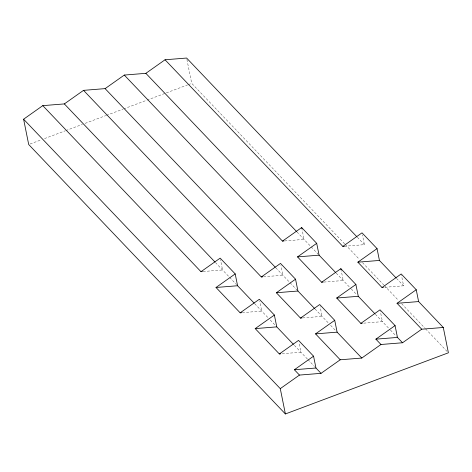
<?xml version="1.0" encoding="UTF-8"?>
<svg xmlns="http://www.w3.org/2000/svg" width="472" height="472" viewBox="0 0 472 472"><rect width="100%" height="100%" fill="white"/><g stroke="black" fill="none" stroke-linecap="round" stroke-linejoin="round"><path stroke-width="0.35" stroke-dasharray="2.36 1.77" d="M30.084 144.007L41.088 139.883M44.527 138.591L65.16 130.85M65.85 130.591L82.358 124.396M85.108 123.369L105.74 115.622M106.43 115.369L122.938 109.174M123.623 108.914L146.32 100.4M147.01 100.141L187.59 84.919M188.281 84.659L191.72 83.367L344.713 243.959M284.645 240.944L304.056 239.387L302.092 229.646M344.271 246.278L364.402 244.661L362.437 234.92M203.137 271.524L222.548 269.966L220.448 259.529M263.482 276.798L282.893 275.241L280.928 265.5M323.827 282.073L343.238 280.515L341.274 270.775M384.892 287.295L403.584 285.79L401.477 275.353M242.319 312.653L261.736 311.095L259.771 301.354M302.664 317.927L322.081 316.37L320.116 306.629M363.729 323.149L382.42 321.644L380.32 311.207M282.226 353.723L300.918 352.224L298.953 342.483M357.286 237.198L364.402 244.661M396.539 278.397L403.584 285.79M345.221 244.496L359.452 259.435M362.502 262.633L383.848 285.041M384.356 285.578L398.586 300.517M401.637 303.714L425.018 328.258M425.526 328.789L447.385 351.734M296.935 231.911L318.087 254.113M336.194 273.123L350.755 288.404M351.257 288.935L356.767 294.717M375.382 314.252L389.937 329.539M390.438 330.064L396.451 336.371M275.784 267.777L296.923 289.967M315.036 308.977L328.595 323.208M330.595 325.314L335.61 330.571M215.427 262.491L236.578 284.693M254.691 303.702L268.249 317.933M270.25 320.034L275.766 325.822M294.375 345.356L307.431 359.062M307.933 359.587L314.446 366.425M186.894 59.448L191.72 83.367"/><path stroke-width="0.71" d="M165.041 59.773L342.831 246.396L362.018 232.832L377.045 248.614L357.864 262.172L382.013 287.525L401.2 273.966L416.233 289.743L418.617 301.573L443.291 327.474L448.4 352.796L285.389 413.956L28.709 144.526L23.6 119.204L42.787 105.639L64.351 103.911L83.538 90.353L105.108 88.624L124.289 75.066L145.86 73.331L165.041 59.773L186.611 58.044L356.779 236.667M42.787 105.639L200.983 271.695L220.164 258.137L235.198 273.913L237.581 285.743L254.184 303.171M241.605 312.712L240.165 312.824L216.011 287.477L235.198 273.913M124.289 75.066L282.486 241.115L301.673 227.557L316.7 243.34L319.09 255.163L335.692 272.592M83.538 90.353L261.323 276.97L280.51 263.411L295.543 279.194L297.926 291.017L314.529 308.446M323.108 282.132L321.668 282.25L297.519 256.898L316.7 243.34M240.165 312.824L259.346 299.266L274.38 315.048L276.763 326.872L293.372 344.3M301.944 317.986L300.511 318.098L276.356 292.752L295.543 279.194M280.787 353.841L279.347 353.953L255.199 328.606L274.38 315.048M321.668 282.25L340.855 268.686L355.888 284.468L358.272 296.298L374.874 313.727M300.511 318.098L319.692 304.54L334.725 320.323L337.108 332.152L361.788 358.053L380.969 344.495L402.539 342.761L421.726 329.202L443.291 327.474M362.289 323.261L360.856 323.379L336.701 298.027L355.888 284.468M279.347 353.953L298.534 340.395L313.561 356.177L315.951 368.001L321.037 373.34L340.218 359.782L361.788 358.053M340.218 359.782L315.544 333.881L334.725 320.323M321.037 373.34L299.466 375.075L294.38 369.735L313.561 356.177M360.856 323.379L380.037 309.821L395.07 325.597L397.453 337.427L402.539 342.761M421.726 329.202L397.046 303.301L416.233 289.743M285.389 413.956L280.279 388.633L299.466 375.075M380.969 344.495L375.883 339.156L395.07 325.597M282.486 241.115L283.926 241.003M342.831 246.396L344.271 246.278M297.519 256.898L319.09 255.163M200.983 271.695L202.417 271.583M357.864 262.172L379.435 260.444L396.037 277.872M261.323 276.97L262.762 276.857M216.011 287.477L237.581 285.743M276.356 292.752L297.926 291.017M382.013 287.525L383.453 287.407M336.701 298.027L358.272 296.298M397.046 303.301L418.617 301.573M255.199 328.606L276.763 326.872M315.544 333.881L337.108 332.152M375.883 339.156L397.453 337.427M294.38 369.735L315.951 368.001M145.86 73.331L296.428 231.38M105.108 88.624L275.276 267.24M64.351 103.911L214.919 261.954M23.6 119.204L280.279 388.633M377.045 248.614L379.435 260.444M340.855 268.686L341.132 270.078M301.673 227.557L301.95 228.95"/></g></svg>
